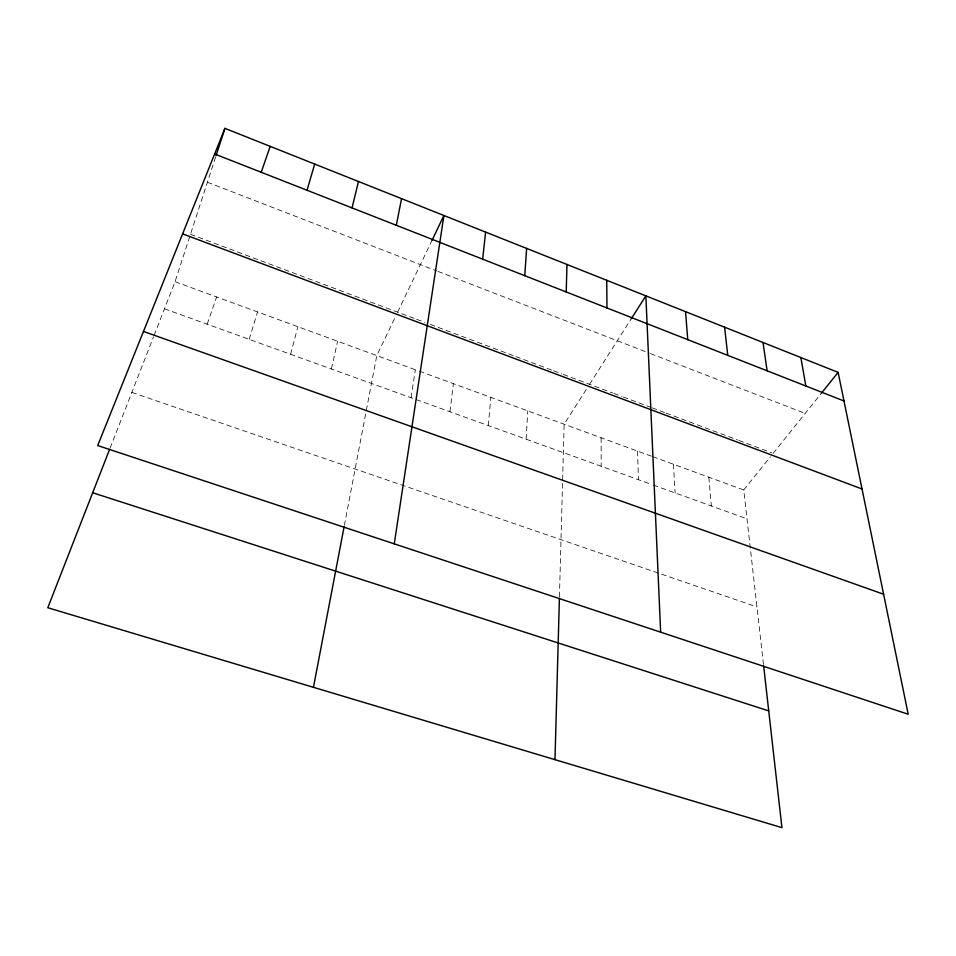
<?xml version="1.0" encoding="UTF-8"?>
<svg xmlns="http://www.w3.org/2000/svg" width="956" height="956" viewBox="0 0 956 956"><rect width="100%" height="100%" fill="white"/><g stroke="black" fill="none" stroke-linecap="round" stroke-linejoin="round"><path stroke-width="0.72" stroke-dasharray="4.78 3.58" d="M559.439 596.783L564.148 424.213L587.283 387.885M526.123 439.21L527.76 410.889M488.313 425.575L490.834 397.361M449.953 411.737L453.371 383.643M411.008 397.696L415.358 369.733M344.363 525.406L376.784 355.596L395.748 316.042M331.338 368.98L337.647 341.268M290.588 354.282L297.914 326.713M249.193 339.356L257.57 311.943M154.119 335.341L175.056 281.721L216.02 155.732M207.165 324.204L216.63 296.946M110.107 448.113L153.581 336.727M397.612 312.146L431.969 240.434M589.553 384.312L631.354 318.635M763.474 664.492L743.732 489.986L770.345 456.813M773.141 453.335L821.419 393.191M131.856 392.378L756.961 606.941M164.48 308.812L652.052 484.608M653.414 485.098L746.995 518.845M175.056 281.721L418.071 370.725M419.433 371.215L651.347 456.155M652.733 456.657L743.732 489.986M190.483 234.28L415.334 318.814M416.697 319.328L424.882 322.399M430.331 324.454L476.112 341.662M477.486 342.176L514.483 356.086M515.834 356.6L552.293 370.307M553.679 370.82L561.961 373.939M563.335 374.453L612.509 392.94M613.86 393.454L621.974 396.501M623.324 397.003L650.833 407.352M652.207 407.865L664.623 412.538M665.985 413.052L737.494 439.939M738.869 440.453L771.767 452.821M207.404 182.238L436.629 270.883M437.979 271.408L649.112 353.051M650.486 353.589L805.191 413.41M708.838 477.199L711.336 505.987M673.442 464.246L675.163 492.949M637.544 451.089L638.453 479.709M601.121 437.752L601.193 466.277"/><path stroke-width="1.43" d="M554.982 759.662L559.403 598.205M566.203 291.95L566.992 264.477M524.772 275.698L526.625 248.405M482.661 259.172L485.6 232.081M394.254 543.845L443.907 215.494L431.969 240.434M313.449 687.304L344.088 526.828M396.322 225.281L401.544 198.633M352.047 207.906L358.476 181.497M307.031 190.244L314.703 164.085M216.02 155.732L224.923 128.355L838.125 372.374L908.2 714.24L97.715 445.544L224.923 128.355M261.239 172.271L270.19 146.364M109.582 449.44L47.8 607.741L781.936 827.645L763.641 665.938M631.354 318.635L645.862 295.858L660.644 632.167M821.419 393.191L838.125 372.374M92.684 492.746L768.732 710.905M143.472 331.445L883.607 594.238M182.62 233.862L862.025 488.982M214.646 153.988L843.993 400.97M800.865 357.544L805.86 386.009M763.031 342.487L767.118 370.809M724.588 327.191L727.755 355.357M685.536 311.644L687.746 339.655M606.737 280.287L606.964 307.952"/></g></svg>
